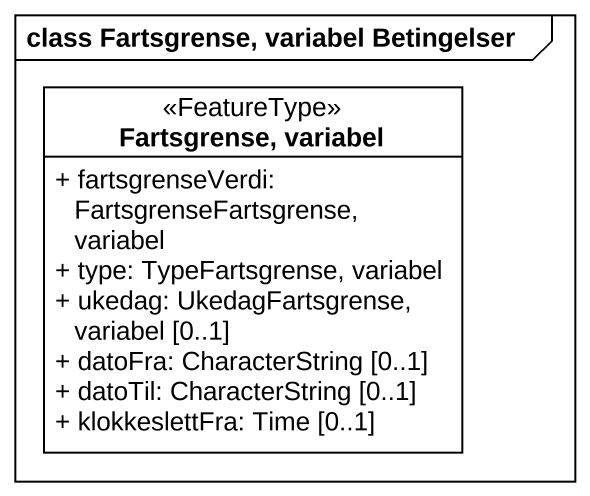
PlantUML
@startuml
mainframe class Fartsgrense, variabel Betingelser
hide circle
hide empty members
skinparam classAttributeIconSize 0
class "Fartsgrense, variabel" as Fartsgrense_variabel <<FeatureType>> {
  + fartsgrenseVerdi: FartsgrenseFartsgrense, variabel
  + type: TypeFartsgrense, variabel
  + ukedag: UkedagFartsgrense, variabel [0..1]
  + datoFra: CharacterString [0..1]
  + datoTil: CharacterString [0..1]
  + klokkeslettFra: Time [0..1]
}
@enduml
